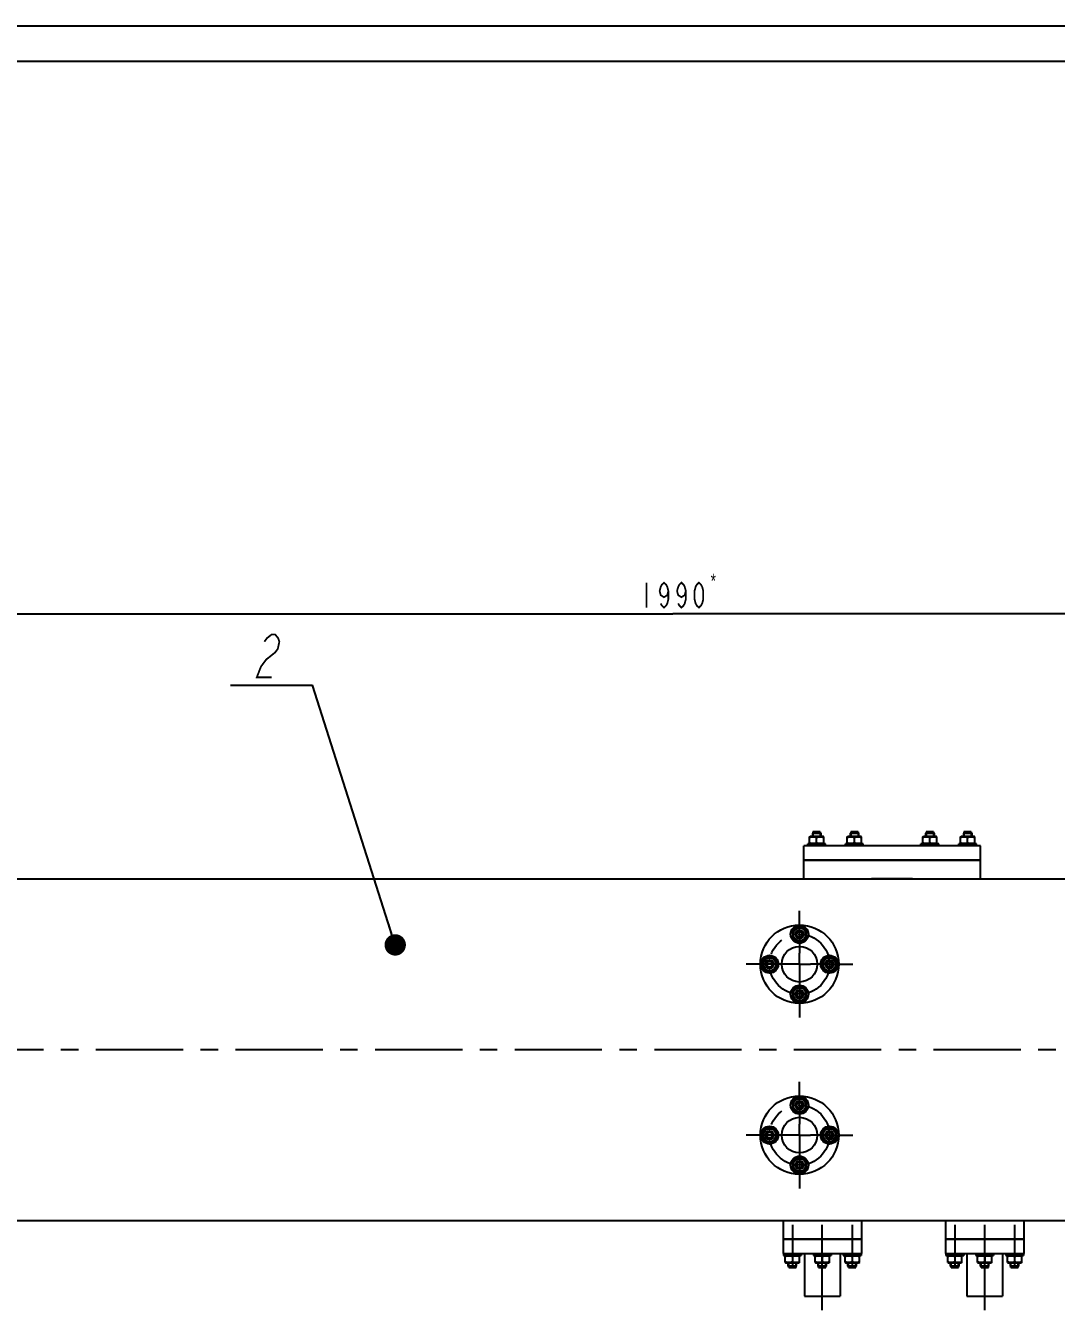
# Model space of a CAD drawing. Header units: millimetres. Extents: x 0 to 594, y 0 to 420.
# Drawn here: x 144.7 to 289.4, y 239.6 to 420 of the extents above; entities that cross this region are included whole.
import ezdxf

# ---------------------------------------------------------------- set-up
doc = ezdxf.new("R2010")
doc.units = ezdxf.units.MM
doc.header["$LTSCALE"] = 32.67
doc.linetypes.add('CENTER', pattern=[0.6, 0.375, -0.075, 0.075, -0.075])
doc.layers.get('0').update_dxf_attribs({"linetype": 'CONTINUOUS'})
for name, color, linetype in [('ALL_AXIS', 7, 'CONTINUOUS'), ('ALL_CHAMFER', 7, 'CONTINUOUS'), ('ALL_DIMENSIONS', 7, 'CONTINUOUS'), ('ALL_ROUND', 7, 'CONTINUOUS')]:
    doc.layers.add(name, color=color, linetype=linetype)
doc.styles.get("Standard").update_dxf_attribs({"font": 'txt', "width": 0.7})
doc.dimstyles.new('DIMSTYLE_1', dxfattribs={"dimtxt": 3.5, "dimasz": 3, "dimexe": 0.18, "dimexo": 0.0625, "dimgap": 0.09, "dimtad": 1, "dimlfac": 5, "dimdsep": 46, "dimtxsty": 'STANDARD', "dimblk": '_FILLED', "dimblk1": '_FILLED', "dimblk2": '_FILLED', "dimcen": 0.09, "dimadec": 0, "dimazin": 0, "dimtp": 1.2, "dimtm": 1.2, "dimtfac": 1, "dimtofl": 0, "dimtmove": 0, "dimatfit": 3, "dimldrblk": '_FILLED', "dimfxl": 1, "dimtolj": 1, "dimarcsym": 0})
doc.dimstyles.get("Standard").update_dxf_attribs({"dimtxt": 3.5, "dimasz": 3, "dimexe": 0.18, "dimexo": 0.0625, "dimgap": 0.09, "dimtad": 1, "dimdec": 5, "dimdsep": 46, "dimtxsty": 'STANDARD', "dimblk": '_FILLED', "dimblk1": '_FILLED', "dimblk2": '_FILLED', "dimcen": 0.09, "dimadec": 0, "dimazin": 0, "dimtol": 1, "dimtp": 1e-05, "dimtm": 1e-05, "dimtfac": 1, "dimtdec": 5, "dimtofl": 0, "dimtmove": 0, "dimatfit": 3, "dimldrblk": '_FILLED', "dimfxl": 1, "dimtolj": 1, "dimarcsym": 0})

# ---------------------------------------------------------------- blocks, each defined once
blk = doc.blocks.new('_FILLED')
at = {"color": 0, "linetype": 'ByBlock'}
blk.add_solid([(0, 0), (-1, 0.167), (-1, -0.167)], dxfattribs=at)
blk = doc.blocks.new('*D2')
at = {"layer": 'ALL_DIMENSIONS', "color": 2, "linetype": 'Continuous'}
for p, q in [((36.52, 301.21), (36.52, 339.41)), ((434.52, 301.21), (434.52, 339.41)), ((36.52, 337.41), (235.52, 337.41)), ((434.52, 337.41), (235.52, 337.41))]:
    blk.add_line(p, q, dxfattribs=at)
at = {"layer": 'ALL_DIMENSIONS', "color": 2, "linetype": 'Continuous', "xscale": 3, "yscale": 3, "zscale": 3, "rotation": 180}
blk.add_blockref('_FILLED', (36.52, 337.41), dxfattribs=at)
at = {"layer": 'ALL_DIMENSIONS', "color": 2, "linetype": 'Continuous', "xscale": 3, "yscale": 3, "zscale": 3}
blk.add_blockref('_FILLED', (434.52, 337.41), dxfattribs=at)
blk = doc.blocks.new('BOM BALLOON 61_BL1', base_point=(179.19, 330.96))
at = {"color": 2, "linetype": 'Continuous'}
blk.add_line((173.43, 327.41), (184.95, 327.41), dxfattribs=at)
at = {"color": 2, "linetype": 'Continuous', "const_width": 0.25}
blk.add_lwpolyline([(178.19, 333.5), (178.56, 334), (179.19, 334.5), (179.72, 334.5), (180.13, 334), (180.29, 333.5), (180.08, 332.5), (179.71, 332), (179.08, 331.5), (178.45, 331), (177.71, 330), (177.13, 328.5), (179.23, 328.5)], dxfattribs=at)

msp = doc.modelspace()

# ---------------------------------------------------------------- linework, layer by layer
at = {"color": 7, "linetype": 'Continuous'}
for p, q in [((0, 420), (594, 420)), ((20, 415), (589, 415)), ((256.2334, 306.8122), (255.2066, 306.8122)), ((261.5334, 306.8122), (260.5066, 306.8122)), ((272.1334, 306.8122), (271.1066, 306.8122)), ((277.4334, 306.8122), (276.4066, 306.8122)), ((254.72, 306.1145), (254.82, 306.1722)), ((254.72, 305.19), (254.72, 306.1145)), ((254.82, 305.1322), (254.72, 305.19)), ((254.82, 306.1722), (256.62, 306.1722)), ((255.72, 305.2793), (255.72, 306.0252)), ((256.72, 306.1145), (256.62, 306.1722)), ((256.62, 305.1322), (256.72, 305.19)), ((256.72, 305.19), (256.72, 306.1145)), ((260.02, 306.1145), (260.12, 306.1722)), ((260.02, 305.19), (260.02, 306.1145)), ((260.12, 305.1322), (260.02, 305.19)), ((260.12, 306.1722), (261.92, 306.1722)), ((261.02, 305.2793), (261.02, 306.0252)), ((262.02, 306.1145), (261.92, 306.1722)), ((261.92, 305.1322), (262.02, 305.19)), ((262.02, 305.19), (262.02, 306.1145)), ((270.62, 306.1145), (270.72, 306.1722)), ((270.62, 305.19), (270.62, 306.1145)), ((270.72, 305.1322), (270.62, 305.19)), ((270.72, 306.1722), (272.52, 306.1722)), ((271.62, 305.2793), (271.62, 306.0252)), ((272.62, 306.1145), (272.52, 306.1722)), ((272.52, 305.1322), (272.62, 305.19)), ((272.62, 305.19), (272.62, 306.1145)), ((275.92, 306.1145), (276.02, 306.1722)), ((275.92, 305.19), (275.92, 306.1145)), ((276.02, 305.1322), (275.92, 305.19)), ((276.02, 306.1722), (277.82, 306.1722)), ((276.92, 305.2793), (276.92, 306.0252)), ((277.92, 306.1145), (277.82, 306.1722)), ((277.82, 305.1322), (277.92, 305.19)), ((277.92, 305.19), (277.92, 306.1145)), ((253.9201, 302.8122), (278.7199, 302.8122)), ((38.92, 300.2122), (256.8496, 300.2122)), ((275.7903, 300.2122), (432.12, 300.2122)), ((253.32, 293.5669), (252.32, 292.9896)), ((252.32, 292.9896), (252.32, 291.8349)), ((254.32, 292.9896), (253.32, 293.5669)), ((254.32, 291.8349), (254.32, 292.9896)), ((252.32, 291.8349), (253.32, 291.2575)), ((253.32, 291.2575), (254.32, 291.8349)), ((249.12, 289.3669), (248.12, 288.7896)), ((248.12, 288.7896), (248.12, 287.6349)), ((250.12, 288.7896), (249.12, 289.3669)), ((250.12, 287.6349), (250.12, 288.7896)), ((257.52, 289.3669), (256.52, 288.7896)), ((256.52, 288.7896), (256.52, 287.6349)), ((258.52, 288.7896), (257.52, 289.3669)), ((258.52, 287.6349), (258.52, 288.7896)), ((248.12, 287.6349), (249.12, 287.0575)), ((249.12, 287.0575), (250.12, 287.6349)), ((256.52, 287.6349), (257.52, 287.0575)), ((257.52, 287.0575), (258.52, 287.6349)), ((253.32, 285.1669), (252.32, 284.5896)), ((254.32, 284.5896), (253.32, 285.1669)), ((252.32, 284.5896), (252.32, 283.4349)), ((252.32, 283.4349), (253.32, 282.8575)), ((253.32, 282.8575), (254.32, 283.4349)), ((254.32, 283.4349), (254.32, 284.5896)), ((253.32, 269.5669), (252.32, 268.9896)), ((252.32, 268.9896), (252.32, 267.8349)), ((254.32, 268.9896), (253.32, 269.5669)), ((254.32, 267.8349), (254.32, 268.9896)), ((252.32, 267.8349), (253.32, 267.2575)), ((253.32, 267.2575), (254.32, 267.8349)), ((249.12, 265.3669), (248.12, 264.7896)), ((250.12, 264.7896), (249.12, 265.3669)), ((257.52, 265.3669), (256.52, 264.7896)), ((258.52, 264.7896), (257.52, 265.3669)), ((248.12, 264.7896), (248.12, 263.6349)), ((248.12, 263.6349), (249.12, 263.0575)), ((249.12, 263.0575), (250.12, 263.6349)), ((250.12, 263.6349), (250.12, 264.7896)), ((256.52, 264.7896), (256.52, 263.6349)), ((256.52, 263.6349), (257.52, 263.0575)), ((257.52, 263.0575), (258.52, 263.6349)), ((258.52, 263.6349), (258.52, 264.7896)), ((253.32, 261.1669), (252.32, 260.5896)), ((252.32, 260.5896), (252.32, 259.4349)), ((254.32, 260.5896), (253.32, 261.1669)), ((254.32, 259.4349), (254.32, 260.5896)), ((252.32, 259.4349), (253.32, 258.8575)), ((253.32, 258.8575), (254.32, 259.4349)), ((262.0199, 249.6122), (251.02, 249.6122)), ((284.8199, 249.6122), (273.82, 249.6122)), ((251.42, 247.2922), (251.32, 247.2345)), ((251.32, 246.31), (251.32, 247.2345)), ((252.32, 247.1452), (252.32, 246.3993)), ((253.22, 247.2922), (253.32, 247.2345)), ((253.32, 246.31), (253.32, 247.2345)), ((255.62, 247.2922), (255.52, 247.2345)), ((255.52, 246.31), (255.52, 247.2345)), ((256.52, 247.1452), (256.52, 246.3993)), ((257.42, 247.2922), (257.52, 247.2345)), ((257.52, 246.31), (257.52, 247.2345)), ((259.82, 247.2922), (259.72, 247.2345)), ((259.72, 246.31), (259.72, 247.2345)), ((260.72, 247.1452), (260.72, 246.3993)), ((261.62, 247.2922), (261.72, 247.2345)), ((261.72, 246.31), (261.72, 247.2345)), ((274.22, 247.2922), (274.12, 247.2345)), ((274.12, 246.31), (274.12, 247.2345)), ((275.12, 247.1452), (275.12, 246.3993)), ((276.02, 247.2922), (276.12, 247.2345)), ((276.12, 246.31), (276.12, 247.2345)), ((278.42, 247.2922), (278.32, 247.2345)), ((278.32, 246.31), (278.32, 247.2345)), ((279.32, 247.1452), (279.32, 246.3993)), ((280.22, 247.2922), (280.32, 247.2345)), ((280.32, 246.31), (280.32, 247.2345)), ((282.62, 247.2922), (282.52, 247.2345)), ((282.52, 246.31), (282.52, 247.2345)), ((283.52, 247.1452), (283.52, 246.3993)), ((284.42, 247.2922), (284.52, 247.2345)), ((284.52, 246.31), (284.52, 247.2345)), ((251.32, 246.31), (251.42, 246.2522)), ((253.22, 246.2522), (251.42, 246.2522)), ((251.8066, 245.6122), (252.8334, 245.6122)), ((253.32, 246.31), (253.22, 246.2522)), ((255.52, 246.31), (255.62, 246.2522)), ((257.42, 246.2522), (255.62, 246.2522)), ((256.0066, 245.6122), (257.0334, 245.6122)), ((257.52, 246.31), (257.42, 246.2522)), ((259.72, 246.31), (259.82, 246.2522)), ((261.62, 246.2522), (259.82, 246.2522)), ((260.2066, 245.6122), (261.2334, 245.6122)), ((261.72, 246.31), (261.62, 246.2522)), ((274.12, 246.31), (274.22, 246.2522)), ((276.02, 246.2522), (274.22, 246.2522)), ((274.6066, 245.6122), (275.6334, 245.6122)), ((276.12, 246.31), (276.02, 246.2522)), ((278.32, 246.31), (278.42, 246.2522)), ((280.22, 246.2522), (278.42, 246.2522)), ((278.8066, 245.6122), (279.8334, 245.6122)), ((280.32, 246.31), (280.22, 246.2522)), ((282.52, 246.31), (282.62, 246.2522)), ((284.42, 246.2522), (282.62, 246.2522)), ((283.0066, 245.6122), (284.0334, 245.6122)), ((284.52, 246.31), (284.42, 246.2522))]:
    msp.add_line(p, q, dxfattribs=at)
at = {"color": 2, "linetype": 'Continuous'}
for p, q in [((255.2066, 306.8122), (255.2066, 306.1722)), ((256.2334, 306.8122), (256.2334, 306.1722)), ((260.5066, 306.8122), (260.5066, 306.1722)), ((261.5334, 306.8122), (261.5334, 306.1722)), ((271.1066, 306.8122), (271.1066, 306.1722)), ((272.1334, 306.8122), (272.1334, 306.1722)), ((276.4066, 306.8122), (276.4066, 306.1722)), ((277.4334, 306.8122), (277.4334, 306.1722)), ((251.8066, 245.6122), (251.8066, 246.2522)), ((252.8334, 245.6122), (252.8334, 246.2522)), ((256.0066, 245.6122), (256.0066, 246.2522)), ((257.0334, 245.6122), (257.0334, 246.2522)), ((260.2066, 245.6122), (260.2066, 246.2522)), ((261.2334, 245.6122), (261.2334, 246.2522)), ((274.6066, 245.6122), (274.6066, 246.2522)), ((275.6334, 245.6122), (275.6334, 246.2522)), ((278.8066, 245.6122), (278.8066, 246.2522)), ((279.8334, 245.6122), (279.8334, 246.2522)), ((283.0066, 245.6122), (283.0066, 246.2522)), ((284.0334, 245.6122), (284.0334, 246.2522))]:
    msp.add_line(p, q, dxfattribs=at)
at = {"color": 7, "linetype": 'Continuous'}
for points in [[(254.72, 306.0252), (254.7726, 306.042), (254.8243, 306.0571), (254.8749, 306.0704), (254.9249, 306.0819), (254.9744, 306.0917), (255.0236, 306.0999), (255.0728, 306.1062), (255.1218, 306.1108), (255.1709, 306.1136), (255.2199, 306.1145), (255.269, 306.1136), (255.3181, 306.1108), (255.3671, 306.1062), (255.4162, 306.0999), (255.4654, 306.0918), (255.515, 306.0819), (255.5649, 306.0704), (255.6155, 306.0571), (255.6672, 306.0421), (255.72, 306.0252)], [(254.72, 305.2793), (254.7857, 305.2585), (254.85, 305.2404), (254.9128, 305.2252), (254.9747, 305.2127), (255.0362, 305.2028), (255.0975, 305.1957), (255.1588, 305.1914), (255.2201, 305.19), (255.2813, 305.1914), (255.3426, 305.1957), (255.4039, 305.2029), (255.4654, 305.2127), (255.5273, 305.2252), (255.59, 305.2405), (255.6543, 305.2585), (255.72, 305.2793)], [(255.72, 306.0252), (255.7785, 306.0438), (255.8358, 306.0603), (255.8918, 306.0745), (255.9471, 306.0865), (256.0019, 306.0965), (256.0565, 306.1043), (256.111, 306.11), (256.1655, 306.1134), (256.22, 306.1145), (256.2745, 306.1134), (256.329, 306.1099), (256.3835, 306.1043), (256.4381, 306.0965), (256.493, 306.0865), (256.5482, 306.0745), (256.6042, 306.0602), (256.6615, 306.0438), (256.72, 306.0252)], [(255.72, 305.2793), (255.7857, 305.2585), (255.85, 305.2404), (255.9128, 305.2252), (255.9747, 305.2127), (256.0362, 305.2028), (256.0975, 305.1957), (256.1588, 305.1914), (256.2201, 305.19), (256.2813, 305.1914), (256.3426, 305.1957), (256.4039, 305.2029), (256.4654, 305.2127), (256.5273, 305.2252), (256.59, 305.2405), (256.6543, 305.2585), (256.72, 305.2793)], [(260.02, 306.0252), (260.0726, 306.042), (260.1243, 306.0571), (260.1749, 306.0704), (260.2249, 306.0819), (260.2744, 306.0917), (260.3236, 306.0999), (260.3728, 306.1062), (260.4218, 306.1108), (260.4709, 306.1136), (260.5199, 306.1145), (260.569, 306.1136), (260.6181, 306.1108), (260.6671, 306.1062), (260.7162, 306.0999), (260.7654, 306.0918), (260.815, 306.0819), (260.8649, 306.0704), (260.9155, 306.0571), (260.9672, 306.0421), (261.02, 306.0252)], [(260.02, 305.2793), (260.0857, 305.2585), (260.15, 305.2404), (260.2128, 305.2252), (260.2747, 305.2127), (260.3362, 305.2028), (260.3975, 305.1957), (260.4588, 305.1914), (260.5201, 305.19), (260.5813, 305.1914), (260.6426, 305.1957), (260.7039, 305.2029), (260.7654, 305.2127), (260.8273, 305.2252), (260.89, 305.2405), (260.9543, 305.2585), (261.02, 305.2793)], [(261.02, 306.0252), (261.0785, 306.0438), (261.1358, 306.0603), (261.1918, 306.0745), (261.2471, 306.0865), (261.3019, 306.0965), (261.3565, 306.1043), (261.411, 306.11), (261.4655, 306.1134), (261.52, 306.1145), (261.5745, 306.1134), (261.629, 306.1099), (261.6835, 306.1043), (261.7381, 306.0965), (261.793, 306.0865), (261.8482, 306.0745), (261.9042, 306.0602), (261.9615, 306.0438), (262.02, 306.0252)], [(261.02, 305.2793), (261.0857, 305.2585), (261.15, 305.2404), (261.2128, 305.2252), (261.2747, 305.2127), (261.3362, 305.2028), (261.3975, 305.1957), (261.4588, 305.1914), (261.5201, 305.19), (261.5813, 305.1914), (261.6426, 305.1957), (261.7039, 305.2029), (261.7654, 305.2127), (261.8273, 305.2252), (261.89, 305.2405), (261.9543, 305.2585), (262.02, 305.2793)], [(270.62, 306.0252), (270.6726, 306.042), (270.7243, 306.0571), (270.7749, 306.0704), (270.8249, 306.0819), (270.8744, 306.0917), (270.9236, 306.0999), (270.9728, 306.1062), (271.0218, 306.1108), (271.0709, 306.1136), (271.1199, 306.1145), (271.169, 306.1136), (271.2181, 306.1108), (271.2671, 306.1062), (271.3162, 306.0999), (271.3654, 306.0918), (271.415, 306.0819), (271.4649, 306.0704), (271.5155, 306.0571), (271.5672, 306.0421), (271.62, 306.0252)], [(270.62, 305.2793), (270.6857, 305.2585), (270.75, 305.2404), (270.8128, 305.2252), (270.8747, 305.2127), (270.9362, 305.2028), (270.9975, 305.1957), (271.0588, 305.1914), (271.1201, 305.19), (271.1813, 305.1914), (271.2426, 305.1957), (271.3039, 305.2029), (271.3654, 305.2127), (271.4273, 305.2252), (271.49, 305.2405), (271.5543, 305.2585), (271.62, 305.2793)], [(271.62, 306.0252), (271.6785, 306.0438), (271.7358, 306.0603), (271.7918, 306.0745), (271.8471, 306.0865), (271.9019, 306.0965), (271.9565, 306.1043), (272.011, 306.11), (272.0655, 306.1134), (272.12, 306.1145), (272.1745, 306.1134), (272.229, 306.1099), (272.2835, 306.1043), (272.3381, 306.0965), (272.393, 306.0865), (272.4482, 306.0745), (272.5042, 306.0602), (272.5615, 306.0438), (272.62, 306.0252)], [(271.62, 305.2793), (271.6857, 305.2585), (271.75, 305.2404), (271.8128, 305.2252), (271.8747, 305.2127), (271.9362, 305.2028), (271.9975, 305.1957), (272.0588, 305.1914), (272.1201, 305.19), (272.1813, 305.1914), (272.2426, 305.1957), (272.3039, 305.2029), (272.3654, 305.2127), (272.4273, 305.2252), (272.49, 305.2405), (272.5543, 305.2585), (272.62, 305.2793)], [(275.92, 306.0252), (275.9726, 306.042), (276.0243, 306.0571), (276.0749, 306.0704), (276.1249, 306.0819), (276.1744, 306.0917), (276.2236, 306.0999), (276.2728, 306.1062), (276.3218, 306.1108), (276.3709, 306.1136), (276.4199, 306.1145), (276.469, 306.1136), (276.5181, 306.1108), (276.5671, 306.1062), (276.6162, 306.0999), (276.6654, 306.0918), (276.715, 306.0819), (276.7649, 306.0704), (276.8155, 306.0571), (276.8672, 306.0421), (276.92, 306.0252)], [(275.92, 305.2793), (275.9857, 305.2585), (276.05, 305.2404), (276.1128, 305.2252), (276.1747, 305.2127), (276.2362, 305.2028), (276.2975, 305.1957), (276.3588, 305.1914), (276.4201, 305.19), (276.4813, 305.1914), (276.5426, 305.1957), (276.6039, 305.2029), (276.6654, 305.2127), (276.7273, 305.2252), (276.79, 305.2405), (276.8543, 305.2585), (276.92, 305.2793)], [(276.92, 306.0252), (276.9785, 306.0438), (277.0358, 306.0603), (277.0918, 306.0745), (277.1471, 306.0865), (277.2019, 306.0965), (277.2565, 306.1043), (277.311, 306.11), (277.3655, 306.1134), (277.42, 306.1145), (277.4745, 306.1134), (277.529, 306.1099), (277.5835, 306.1043), (277.6381, 306.0965), (277.693, 306.0865), (277.7482, 306.0745), (277.8042, 306.0602), (277.8615, 306.0438), (277.92, 306.0252)], [(276.92, 305.2793), (276.9857, 305.2585), (277.05, 305.2404), (277.1128, 305.2252), (277.1747, 305.2127), (277.2362, 305.2028), (277.2975, 305.1957), (277.3588, 305.1914), (277.4201, 305.19), (277.4813, 305.1914), (277.5426, 305.1957), (277.6039, 305.2029), (277.6654, 305.2127), (277.7273, 305.2252), (277.79, 305.2405), (277.8543, 305.2585), (277.92, 305.2793)], [(267.3112, 300.1877), (266.3153, 300.1813), (265.3205, 300.1879), (264.3694, 300.2027), (263.4477, 300.2122)], [(269.1923, 300.2122), (268.2654, 300.2027), (267.3112, 300.1877)], [(252.32, 247.1452), (252.2543, 247.166), (252.1899, 247.184), (252.1272, 247.1993), (252.0653, 247.2118), (252.0037, 247.2217), (251.9424, 247.2288), (251.8811, 247.2331), (251.8199, 247.2345), (251.7586, 247.233), (251.6973, 247.2287), (251.636, 247.2216), (251.5745, 247.2118), (251.5127, 247.1993), (251.4499, 247.184), (251.3856, 247.166), (251.32, 247.1452)], [(253.32, 247.1452), (253.2543, 247.166), (253.1899, 247.184), (253.1272, 247.1993), (253.0653, 247.2118), (253.0037, 247.2217), (252.9424, 247.2288), (252.8811, 247.2331), (252.8199, 247.2345), (252.7586, 247.233), (252.6973, 247.2287), (252.636, 247.2216), (252.5745, 247.2118), (252.5127, 247.1993), (252.4499, 247.184), (252.3856, 247.166), (252.32, 247.1452)], [(256.52, 247.1452), (256.4543, 247.166), (256.3899, 247.184), (256.3272, 247.1993), (256.2653, 247.2118), (256.2037, 247.2217), (256.1424, 247.2288), (256.0811, 247.2331), (256.0199, 247.2345), (255.9586, 247.233), (255.8973, 247.2287), (255.836, 247.2216), (255.7745, 247.2118), (255.7127, 247.1993), (255.6499, 247.184), (255.5856, 247.166), (255.52, 247.1452)], [(257.52, 247.1452), (257.4543, 247.166), (257.3899, 247.184), (257.3272, 247.1993), (257.2653, 247.2118), (257.2037, 247.2217), (257.1424, 247.2288), (257.0811, 247.2331), (257.0199, 247.2345), (256.9586, 247.233), (256.8973, 247.2287), (256.836, 247.2216), (256.7745, 247.2118), (256.7127, 247.1993), (256.6499, 247.184), (256.5856, 247.166), (256.52, 247.1452)], [(260.72, 247.1452), (260.6543, 247.166), (260.5899, 247.184), (260.5272, 247.1993), (260.4653, 247.2118), (260.4037, 247.2217), (260.3424, 247.2288), (260.2811, 247.2331), (260.2199, 247.2345), (260.1586, 247.233), (260.0973, 247.2287), (260.036, 247.2216), (259.9745, 247.2118), (259.9127, 247.1993), (259.8499, 247.184), (259.7856, 247.166), (259.72, 247.1452)], [(261.72, 247.1452), (261.6543, 247.166), (261.5899, 247.184), (261.5272, 247.1993), (261.4653, 247.2118), (261.4037, 247.2217), (261.3424, 247.2288), (261.2811, 247.2331), (261.2199, 247.2345), (261.1586, 247.233), (261.0973, 247.2287), (261.036, 247.2216), (260.9745, 247.2118), (260.9127, 247.1993), (260.8499, 247.184), (260.7856, 247.166), (260.72, 247.1452)], [(275.12, 247.1452), (275.0543, 247.166), (274.9899, 247.184), (274.9272, 247.1993), (274.8653, 247.2118), (274.8037, 247.2217), (274.7424, 247.2288), (274.6811, 247.2331), (274.6199, 247.2345), (274.5586, 247.233), (274.4973, 247.2287), (274.436, 247.2216), (274.3745, 247.2118), (274.3127, 247.1993), (274.2499, 247.184), (274.1856, 247.166), (274.12, 247.1452)], [(276.12, 247.1452), (276.0543, 247.166), (275.9899, 247.184), (275.9272, 247.1993), (275.8653, 247.2118), (275.8037, 247.2217), (275.7424, 247.2288), (275.6811, 247.2331), (275.6199, 247.2345), (275.5586, 247.233), (275.4973, 247.2287), (275.436, 247.2216), (275.3745, 247.2118), (275.3127, 247.1993), (275.2499, 247.184), (275.1856, 247.166), (275.12, 247.1452)], [(279.32, 247.1452), (279.2543, 247.166), (279.1899, 247.184), (279.1272, 247.1993), (279.0653, 247.2118), (279.0037, 247.2217), (278.9424, 247.2288), (278.8811, 247.2331), (278.8199, 247.2345), (278.7586, 247.233), (278.6973, 247.2287), (278.636, 247.2216), (278.5745, 247.2118), (278.5127, 247.1993), (278.4499, 247.184), (278.3856, 247.166), (278.32, 247.1452)], [(280.32, 247.1452), (280.2543, 247.166), (280.1899, 247.184), (280.1272, 247.1993), (280.0653, 247.2118), (280.0037, 247.2217), (279.9424, 247.2288), (279.8811, 247.2331), (279.8199, 247.2345), (279.7586, 247.233), (279.6973, 247.2287), (279.636, 247.2216), (279.5745, 247.2118), (279.5127, 247.1993), (279.4499, 247.184), (279.3856, 247.166), (279.32, 247.1452)], [(283.52, 247.1452), (283.4543, 247.166), (283.3899, 247.184), (283.3272, 247.1993), (283.2653, 247.2118), (283.2037, 247.2217), (283.1424, 247.2288), (283.0811, 247.2331), (283.0199, 247.2345), (282.9586, 247.233), (282.8973, 247.2287), (282.836, 247.2216), (282.7745, 247.2118), (282.7127, 247.1993), (282.6499, 247.184), (282.5856, 247.166), (282.52, 247.1452)], [(284.52, 247.1452), (284.4543, 247.166), (284.3899, 247.184), (284.3272, 247.1993), (284.2653, 247.2118), (284.2037, 247.2217), (284.1424, 247.2288), (284.0811, 247.2331), (284.0199, 247.2345), (283.9586, 247.233), (283.8973, 247.2287), (283.836, 247.2216), (283.7745, 247.2118), (283.7127, 247.1993), (283.6499, 247.184), (283.5856, 247.166), (283.52, 247.1452)], [(252.32, 246.3993), (252.2615, 246.3807), (252.2041, 246.3642), (252.1481, 246.35), (252.0929, 246.338), (252.038, 246.328), (251.9834, 246.3202), (251.9289, 246.3145), (251.8744, 246.3111), (251.8199, 246.31), (251.7654, 246.3111), (251.7109, 246.3145), (251.6564, 246.3202), (251.6018, 246.328), (251.547, 246.338), (251.4918, 246.35), (251.4358, 246.3642), (251.3784, 246.3807), (251.32, 246.3993)], [(253.32, 246.3993), (253.2674, 246.3825), (253.2157, 246.3674), (253.165, 246.3541), (253.1151, 246.3426), (253.0656, 246.3327), (253.0163, 246.3246), (252.9672, 246.3183), (252.9181, 246.3137), (252.8691, 246.3109), (252.82, 246.31), (252.771, 246.3109), (252.7219, 246.3137), (252.6729, 246.3183), (252.6237, 246.3246), (252.5745, 246.3327), (252.525, 246.3426), (252.4751, 246.3541), (252.4245, 246.3673), (252.3727, 246.3824), (252.32, 246.3993)], [(256.52, 246.3993), (256.4615, 246.3807), (256.4041, 246.3642), (256.3481, 246.35), (256.2929, 246.338), (256.238, 246.328), (256.1834, 246.3202), (256.1289, 246.3145), (256.0744, 246.3111), (256.0199, 246.31), (255.9654, 246.3111), (255.9109, 246.3145), (255.8564, 246.3202), (255.8018, 246.328), (255.747, 246.338), (255.6918, 246.35), (255.6358, 246.3642), (255.5784, 246.3807), (255.52, 246.3993)], [(257.52, 246.3993), (257.4674, 246.3825), (257.4157, 246.3674), (257.365, 246.3541), (257.3151, 246.3426), (257.2656, 246.3327), (257.2163, 246.3246), (257.1672, 246.3183), (257.1181, 246.3137), (257.0691, 246.3109), (257.02, 246.31), (256.971, 246.3109), (256.9219, 246.3137), (256.8729, 246.3183), (256.8237, 246.3246), (256.7745, 246.3327), (256.725, 246.3426), (256.6751, 246.3541), (256.6245, 246.3673), (256.5727, 246.3824), (256.52, 246.3993)], [(260.72, 246.3993), (260.6615, 246.3807), (260.6041, 246.3642), (260.5481, 246.35), (260.4929, 246.338), (260.438, 246.328), (260.3834, 246.3202), (260.3289, 246.3145), (260.2744, 246.3111), (260.2199, 246.31), (260.1654, 246.3111), (260.1109, 246.3145), (260.0564, 246.3202), (260.0018, 246.328), (259.947, 246.338), (259.8918, 246.35), (259.8358, 246.3642), (259.7784, 246.3807), (259.72, 246.3993)], [(261.72, 246.3993), (261.6674, 246.3825), (261.6157, 246.3674), (261.565, 246.3541), (261.5151, 246.3426), (261.4656, 246.3327), (261.4163, 246.3246), (261.3672, 246.3183), (261.3181, 246.3137), (261.2691, 246.3109), (261.22, 246.31), (261.171, 246.3109), (261.1219, 246.3137), (261.0729, 246.3183), (261.0237, 246.3246), (260.9745, 246.3327), (260.925, 246.3426), (260.8751, 246.3541), (260.8245, 246.3673), (260.7727, 246.3824), (260.72, 246.3993)], [(275.12, 246.3993), (275.0615, 246.3807), (275.0041, 246.3642), (274.9481, 246.35), (274.8929, 246.338), (274.838, 246.328), (274.7834, 246.3202), (274.7289, 246.3145), (274.6744, 246.3111), (274.6199, 246.31), (274.5654, 246.3111), (274.5109, 246.3145), (274.4564, 246.3202), (274.4018, 246.328), (274.347, 246.338), (274.2918, 246.35), (274.2358, 246.3642), (274.1784, 246.3807), (274.12, 246.3993)], [(276.12, 246.3993), (276.0674, 246.3825), (276.0157, 246.3674), (275.965, 246.3541), (275.9151, 246.3426), (275.8656, 246.3327), (275.8163, 246.3246), (275.7672, 246.3183), (275.7181, 246.3137), (275.6691, 246.3109), (275.62, 246.31), (275.571, 246.3109), (275.5219, 246.3137), (275.4729, 246.3183), (275.4237, 246.3246), (275.3745, 246.3327), (275.325, 246.3426), (275.2751, 246.3541), (275.2245, 246.3673), (275.1727, 246.3824), (275.12, 246.3993)], [(279.32, 246.3993), (279.2615, 246.3807), (279.2041, 246.3642), (279.1481, 246.35), (279.0929, 246.338), (279.038, 246.328), (278.9834, 246.3202), (278.9289, 246.3145), (278.8744, 246.3111), (278.8199, 246.31), (278.7654, 246.3111), (278.7109, 246.3145), (278.6564, 246.3202), (278.6018, 246.328), (278.547, 246.338), (278.4918, 246.35), (278.4358, 246.3642), (278.3784, 246.3807), (278.32, 246.3993)], [(280.32, 246.3993), (280.2674, 246.3825), (280.2157, 246.3674), (280.165, 246.3541), (280.1151, 246.3426), (280.0656, 246.3327), (280.0163, 246.3246), (279.9672, 246.3183), (279.9181, 246.3137), (279.8691, 246.3109), (279.82, 246.31), (279.771, 246.3109), (279.7219, 246.3137), (279.6729, 246.3183), (279.6237, 246.3246), (279.5745, 246.3327), (279.525, 246.3426), (279.4751, 246.3541), (279.4245, 246.3673), (279.3727, 246.3824), (279.32, 246.3993)], [(283.52, 246.3993), (283.4615, 246.3807), (283.4041, 246.3642), (283.3481, 246.35), (283.2929, 246.338), (283.238, 246.328), (283.1834, 246.3202), (283.1289, 246.3145), (283.0744, 246.3111), (283.0199, 246.31), (282.9654, 246.3111), (282.9109, 246.3145), (282.8564, 246.3202), (282.8018, 246.328), (282.747, 246.338), (282.6918, 246.35), (282.6358, 246.3642), (282.5784, 246.3807), (282.52, 246.3993)], [(284.52, 246.3993), (284.4674, 246.3825), (284.4157, 246.3674), (284.365, 246.3541), (284.3151, 246.3426), (284.2656, 246.3327), (284.2163, 246.3246), (284.1672, 246.3183), (284.1181, 246.3137), (284.0691, 246.3109), (284.02, 246.31), (283.971, 246.3109), (283.9219, 246.3137), (283.8729, 246.3183), (283.8237, 246.3246), (283.7745, 246.3327), (283.725, 246.3426), (283.6751, 246.3541), (283.6245, 246.3673), (283.5727, 246.3824), (283.52, 246.3993)]]:
    msp.add_lwpolyline(points, dxfattribs=at)
for centre in [(253.32, 292.4122), (249.12, 288.2122), (257.52, 288.2122), (253.32, 284.0122), (253.32, 268.4122), (249.12, 264.2122), (257.52, 264.2122), (253.32, 260.0122)]:
    msp.add_circle(centre, 0.9, dxfattribs=at)
at = {"color": 2, "linetype": 'Continuous'}
for centre in [(253.32, 292.4122), (249.12, 288.2122), (257.52, 288.2122), (253.32, 284.0122), (253.32, 268.4122), (249.12, 264.2122), (257.52, 264.2122), (253.32, 260.0122)]:
    msp.add_arc(centre, 0.5134, 255, 195, dxfattribs=at)
at = {"layer": 'ALL_AXIS', "color": 7, "linetype": 'Continuous'}
for p, q in [((254.47, 304.8122), (254.47, 305.1322)), ((256.97, 305.1322), (254.47, 305.1322)), ((254.82, 305.1322), (254.72, 305.19)), ((255.12, 306.6122), (255.12, 306.1722)), ((256.32, 306.6122), (256.32, 306.1722)), ((256.62, 305.1322), (256.72, 305.19)), ((256.97, 304.8122), (256.97, 305.1322)), ((259.77, 304.8122), (259.77, 305.1322)), ((262.27, 305.1322), (259.77, 305.1322)), ((260.12, 305.1322), (260.02, 305.19)), ((260.42, 306.6122), (260.42, 306.1722)), ((261.62, 306.6122), (261.62, 306.1722)), ((261.92, 305.1322), (262.02, 305.19)), ((262.27, 304.8122), (262.27, 305.1322)), ((272.87, 305.1322), (270.37, 305.1322)), ((270.37, 304.8122), (270.37, 305.1322)), ((270.72, 305.1322), (270.62, 305.19)), ((271.02, 306.6122), (271.02, 306.1722)), ((272.22, 306.6122), (272.22, 306.1722)), ((272.52, 305.1322), (272.62, 305.19)), ((272.87, 304.8122), (272.87, 305.1322)), ((278.17, 305.1322), (275.67, 305.1322)), ((275.67, 304.8122), (275.67, 305.1322)), ((276.02, 305.1322), (275.92, 305.19)), ((276.32, 306.6122), (276.32, 306.1722)), ((277.52, 306.6122), (277.52, 306.1722)), ((277.82, 305.1322), (277.92, 305.19)), ((278.17, 304.8122), (278.17, 305.1322)), ((253.92, 300.2122), (253.92, 304.8122)), ((278.72, 304.8122), (253.92, 304.8122)), ((278.72, 300.2122), (278.72, 304.8122)), ((278.72, 302.8122), (253.92, 302.8122)), ((256.8496, 300.2122), (275.7903, 300.2122)), ((251.02, 252.2122), (251.02, 247.6122)), ((262.02, 252.2122), (262.02, 247.6122)), ((273.82, 252.2122), (273.82, 247.6122)), ((284.82, 252.2122), (284.82, 247.6122)), ((251.02, 249.6122), (262.02, 249.6122)), ((273.82, 249.6122), (284.82, 249.6122)), ((251.02, 247.6122), (262.02, 247.6122)), ((251.07, 247.6122), (251.07, 247.2922)), ((251.07, 247.2922), (253.57, 247.2922)), ((251.42, 247.2922), (251.32, 247.2345)), ((253.22, 247.2922), (253.32, 247.2345)), ((253.57, 247.6122), (253.57, 247.2922)), ((254.02, 247.6122), (254.02, 241.6122)), ((255.27, 247.6122), (255.27, 247.2922)), ((255.27, 247.2922), (257.77, 247.2922)), ((255.62, 247.2922), (255.52, 247.2345)), ((257.42, 247.2922), (257.52, 247.2345)), ((257.77, 247.6122), (257.77, 247.2922)), ((259.02, 247.6122), (259.02, 241.6122)), ((259.47, 247.6122), (259.47, 247.2922)), ((259.47, 247.2922), (261.97, 247.2922)), ((259.82, 247.2922), (259.72, 247.2345)), ((261.62, 247.2922), (261.72, 247.2345)), ((261.97, 247.6122), (261.97, 247.2922)), ((273.82, 247.6122), (284.82, 247.6122)), ((273.87, 247.6122), (273.87, 247.2922)), ((273.87, 247.2922), (276.37, 247.2922)), ((274.22, 247.2922), (274.12, 247.2345)), ((276.02, 247.2922), (276.12, 247.2345)), ((276.37, 247.6122), (276.37, 247.2922)), ((276.82, 247.6122), (276.82, 241.6122)), ((278.07, 247.6122), (278.07, 247.2922)), ((278.07, 247.2922), (280.57, 247.2922)), ((278.42, 247.2922), (278.32, 247.2345)), ((280.22, 247.2922), (280.32, 247.2345)), ((280.57, 247.6122), (280.57, 247.2922)), ((281.82, 247.6122), (281.82, 241.6122)), ((282.27, 247.6122), (282.27, 247.2922)), ((282.27, 247.2922), (284.77, 247.2922)), ((282.62, 247.2922), (282.52, 247.2345)), ((284.42, 247.2922), (284.52, 247.2345)), ((284.77, 247.6122), (284.77, 247.2922)), ((251.72, 245.8122), (251.72, 246.2522)), ((252.92, 245.8122), (252.92, 246.2522)), ((255.92, 245.8122), (255.92, 246.2522)), ((257.12, 245.8122), (257.12, 246.2522)), ((260.12, 245.8122), (260.12, 246.2522)), ((261.32, 245.8122), (261.32, 246.2522)), ((274.52, 245.8122), (274.52, 246.2522)), ((275.72, 245.8122), (275.72, 246.2522)), ((278.72, 245.8122), (278.72, 246.2522)), ((279.92, 245.8122), (279.92, 246.2522)), ((282.92, 245.8122), (282.92, 246.2522)), ((284.12, 245.8122), (284.12, 246.2522)), ((254.02, 241.6122), (259.02, 241.6122)), ((276.82, 241.6122), (281.82, 241.6122))]:
    msp.add_line(p, q, dxfattribs=at)
at = {"layer": 'ALL_AXIS', "color": 7, "linetype": 'CENTER'}
for p, q in [((253.32, 295.0622), (253.32, 295.7122)), ((253.32, 292.4122), (253.32, 295.0622)), ((253.32, 292.4122), (253.32, 289.7622)), ((253.32, 288.2122), (253.32, 289.7622)), ((246.47, 288.2122), (245.82, 288.2122)), ((249.12, 288.2122), (246.47, 288.2122)), ((253.32, 288.2122), (249.12, 288.2122)), ((253.32, 288.2122), (254.87, 288.2122)), ((253.32, 288.2122), (253.32, 280.7122)), ((257.52, 288.2122), (254.87, 288.2122)), ((257.52, 288.2122), (260.82, 288.2122)), ((36.92, 276.2122), (434.12, 276.2122)), ((253.32, 271.0622), (253.32, 271.7122)), ((253.32, 268.4122), (253.32, 271.0622)), ((253.32, 268.4122), (253.32, 265.7622)), ((253.32, 264.2122), (253.32, 265.7622)), ((246.47, 264.2122), (245.82, 264.2122)), ((249.12, 264.2122), (246.47, 264.2122)), ((253.32, 264.2122), (249.12, 264.2122)), ((253.32, 264.2122), (254.87, 264.2122)), ((253.32, 264.2122), (253.32, 256.7122)), ((257.52, 264.2122), (254.87, 264.2122)), ((257.52, 264.2122), (260.82, 264.2122)), ((252.32, 251.6122), (252.32, 245.6122)), ((256.52, 239.6122), (256.52, 251.6122)), ((260.72, 251.6122), (260.72, 245.6122)), ((275.12, 251.6122), (275.12, 245.6122)), ((279.32, 239.6122), (279.32, 251.6122)), ((283.52, 251.6122), (283.52, 245.6122))]:
    msp.add_line(p, q, dxfattribs=at)
at = {"layer": 'ALL_AXIS', "color": 7, "linetype": 'Continuous'}
for centre, radius in [((253.32, 288.2122), 5.5), ((253.32, 292.4122), 1.25), ((253.32, 288.2122), 2.5), ((249.12, 288.2122), 1.25), ((257.52, 288.2122), 1.25), ((253.32, 284.0122), 1.25), ((253.32, 264.2122), 5.5), ((253.32, 268.4122), 1.25), ((249.12, 264.2122), 1.25), ((253.32, 264.2122), 2.5), ((257.52, 264.2122), 1.25), ((253.32, 260.0122), 1.25)]:
    msp.add_circle(centre, radius, dxfattribs=at)
at = {"layer": 'ALL_AXIS', "color": 7, "linetype": 'CENTER'}
for centre in [(253.32, 288.2122), (253.32, 264.2122)]:
    msp.add_circle(centre, 4.2, dxfattribs=at)
at = {"layer": 'ALL_CHAMFER', "color": 7, "linetype": 'Continuous'}
for p, q in [((255.32, 306.8122), (255.12, 306.6122)), ((255.32, 306.8122), (256.12, 306.8122)), ((256.12, 306.8122), (256.32, 306.6122)), ((260.62, 306.8122), (260.42, 306.6122)), ((260.62, 306.8122), (261.42, 306.8122)), ((261.42, 306.8122), (261.62, 306.6122)), ((271.22, 306.8122), (271.02, 306.6122)), ((271.22, 306.8122), (272.02, 306.8122)), ((272.02, 306.8122), (272.22, 306.6122)), ((276.52, 306.8122), (276.32, 306.6122)), ((276.52, 306.8122), (277.32, 306.8122)), ((277.32, 306.8122), (277.52, 306.6122)), ((255.12, 306.6122), (256.32, 306.6122)), ((260.42, 306.6122), (261.62, 306.6122)), ((271.02, 306.6122), (272.22, 306.6122)), ((276.32, 306.6122), (277.52, 306.6122)), ((252.92, 245.8122), (251.72, 245.8122)), ((251.92, 245.6122), (251.72, 245.8122)), ((252.72, 245.6122), (251.92, 245.6122)), ((252.72, 245.6122), (252.92, 245.8122)), ((257.12, 245.8122), (255.92, 245.8122)), ((256.12, 245.6122), (255.92, 245.8122)), ((256.92, 245.6122), (256.12, 245.6122)), ((256.92, 245.6122), (257.12, 245.8122)), ((261.32, 245.8122), (260.12, 245.8122)), ((260.32, 245.6122), (260.12, 245.8122)), ((261.12, 245.6122), (260.32, 245.6122)), ((261.12, 245.6122), (261.32, 245.8122)), ((275.72, 245.8122), (274.52, 245.8122)), ((274.72, 245.6122), (274.52, 245.8122)), ((275.52, 245.6122), (274.72, 245.6122)), ((275.52, 245.6122), (275.72, 245.8122)), ((279.92, 245.8122), (278.72, 245.8122)), ((278.92, 245.6122), (278.72, 245.8122)), ((279.72, 245.6122), (278.92, 245.6122)), ((279.72, 245.6122), (279.92, 245.8122)), ((284.12, 245.8122), (282.92, 245.8122)), ((283.12, 245.6122), (282.92, 245.8122)), ((283.92, 245.6122), (283.12, 245.6122)), ((283.92, 245.6122), (284.12, 245.8122))]:
    msp.add_line(p, q, dxfattribs=at)
for centre, radius in [((253.32, 292.4122), 0.6), ((253.32, 292.4122), 0.4), ((249.12, 288.2122), 0.6), ((257.52, 288.2122), 0.6), ((249.12, 288.2122), 0.4), ((257.52, 288.2122), 0.4), ((253.32, 284.0122), 0.6), ((253.32, 284.0122), 0.4), ((253.32, 268.4122), 0.6), ((253.32, 268.4122), 0.4), ((249.12, 264.2122), 0.6), ((249.12, 264.2122), 0.4), ((257.52, 264.2122), 0.6), ((257.52, 264.2122), 0.4), ((253.32, 260.0122), 0.6), ((253.32, 260.0122), 0.4)]:
    msp.add_circle(centre, radius, dxfattribs=at)
at = {"layer": 'ALL_DIMENSIONS', "color": 2, "linetype": 'Continuous', "const_width": 0.25}
for points in [[(231.845, 341.7873), (231.845, 338.2873)], [(234.9075, 340.6206), (234.7544, 340.0372), (234.295, 339.7456), (233.8356, 340.0372), (233.6825, 340.6206), (233.8356, 341.2039), (233.9887, 341.4956), (234.295, 341.7873), (234.6012, 341.4956), (234.7544, 341.2039), (234.9075, 340.6206), (234.9075, 339.4539), (234.7544, 338.8706), (234.6012, 338.5789), (234.295, 338.2873), (233.9887, 338.5789), (233.8356, 338.8706)], [(237.3575, 340.6206), (237.2044, 340.0372), (236.745, 339.7456), (236.2856, 340.0372), (236.1325, 340.6206), (236.2856, 341.2039), (236.4387, 341.4956), (236.745, 341.7873), (237.0512, 341.4956), (237.2044, 341.2039), (237.3575, 340.6206), (237.3575, 339.4539), (237.2044, 338.8706), (237.0512, 338.5789), (236.745, 338.2873), (236.4387, 338.5789), (236.2856, 338.8706)], [(239.195, 338.2873), (238.8887, 338.5789), (238.7356, 338.8706), (238.5825, 339.4539), (238.5825, 340.6206), (238.7356, 341.2039), (238.8887, 341.4956), (239.195, 341.7873), (239.5012, 341.4956), (239.6543, 341.2039), (239.8075, 340.6206), (239.8075, 339.4539), (239.6543, 338.8706), (239.5012, 338.5789), (239.195, 338.2873)]]:
    msp.add_lwpolyline(points, dxfattribs=at)
at = {"layer": 'ALL_ROUND', "color": 7, "linetype": 'Continuous'}
for p, q in [((83.4867, 300.2122), (256.8496, 300.2122)), ((275.7903, 300.2122), (432.12, 300.2122)), ((90.8207, 252.2122), (432.12, 252.2122))]:
    msp.add_line(p, q, dxfattribs=at)

# ---------------------------------------------------------------- block references
at = {"color": 2, "linetype": 'Continuous'}
msp.add_blockref('BOM BALLOON 61_BL1', (179.1912, 330.9571), dxfattribs=at)

# ---------------------------------------------------------------- texts
at = {"insert": (240.8497, 343.0462), "char_height": 2, "width": 0.675938, "attachment_point": 1}
msp.add_mtext('*', dxfattribs=at)

# ---------------------------------------------------------------- dimensions: what is measured, and where the dimension line sits
at = {"layer": 'ALL_DIMENSIONS', "color": 2, "linetype": 'Continuous'}
dim = msp.add_linear_dim(base=(434.52, 337.4122), p1=(36.52, 301.2122), p2=(434.52, 301.2122), dimstyle='DIMSTYLE_1', dxfattribs=at)
dim.commit()
dim.dimension.update_dxf_attribs({"geometry": '*D2', "text_midpoint": (230.62, 338.2872), "dimtype": 160})

# ---------------------------------------------------------------- leaders
at = {"color": 2, "linetype": 'Continuous'}
msp.add_leader([(196.5623, 290.9197), (184.9532, 327.4122)], dimstyle='STANDARD', override={"dimtad": 0, "dimldrblk": 'DOT'}, dxfattribs=at)

doc.saveas('drawing.dxf')
